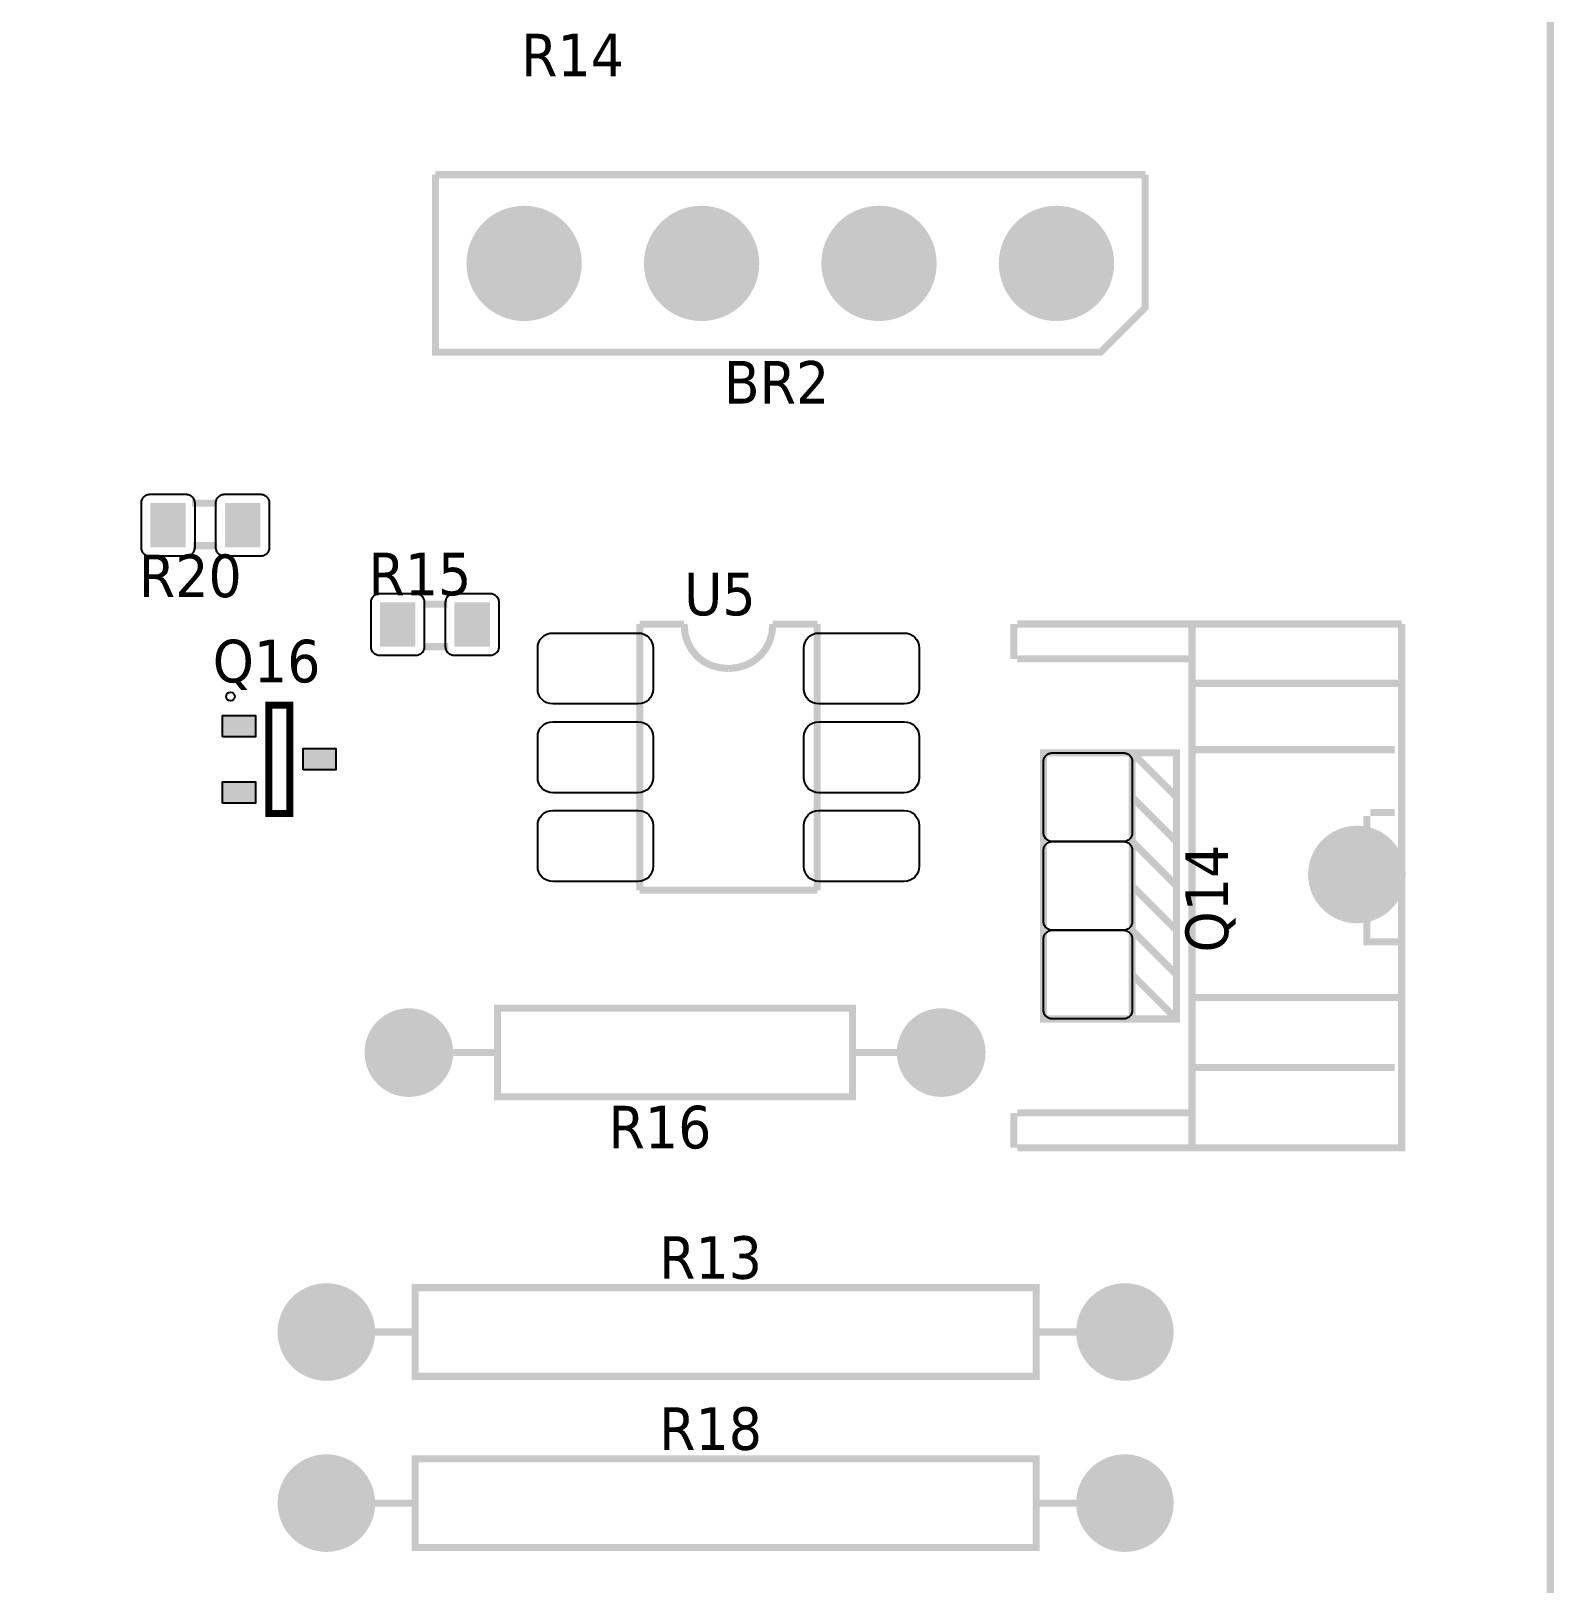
# Model space of a CAD drawing. Header units: millimetres. Extents: x 123.5 to 144.3, y 105.4 to 121.6.
# Drawn here: x 135.671 to 138.761, y 110.801 to 113.952 of the extents above; entities that cross this region are included whole.
import ezdxf

# ---------------------------------------------------------------- set-up
doc = ezdxf.new("R2010")
doc.units = ezdxf.units.MM
doc.layers.add('DESC', color=250, linetype='Continuous')
doc.styles.get("Standard").update_dxf_attribs({"font": 'tahoma.ttf'})

# ---------------------------------------------------------------- blocks, each defined once
blk = doc.blocks.new('RPAD')
blk.add_trace([(-0.5, -0.5), (-0.5, 0.5), (0.5, -0.5), (0.5, 0.5)])
blk = doc.blocks.new('EPAD')
at = {"const_width": 0.5}
blk.add_lwpolyline([(-0.25, 0, 1), (0.25, 0, 1)], format="xyb", close=True, dxfattribs=at)
blk = doc.blocks.new('PuenteH')
for points, const_width in [([(129.5616, 112.228), (137.6285, 112.228), (137.6285, 116.1374), (129.5616, 116.1374), (129.5616, 112.228)], 0.008), ([(129.5616, 112.228), (137.6285, 112.228), (137.6285, 116.1374), (129.5616, 116.1374), (129.5616, 112.228)], 0.008), ([(129.5616, 112.228), (137.6285, 112.228), (137.6285, 116.1374), (129.5616, 116.1374), (129.5616, 112.228)], 0.008), ([(137.1718, 114.6485), (136.3718, 114.6485)], 0.008), ([(137.1718, 114.6485), (137.1718, 114.4985), (137.1218, 114.4485), (136.3718, 114.4485), (136.3718, 114.6485)], 0.008), ([(137.1718, 114.6485), (136.3718, 114.6485)], 0.008), ([(137.1718, 114.6485), (137.1718, 114.4985), (137.1218, 114.4485), (136.3718, 114.4485), (136.3718, 114.6485)], 0.008), ([(137.1718, 114.6485), (136.3718, 114.6485)], 0.008), ([(137.1718, 114.6485), (137.1718, 114.4985), (137.1218, 114.4485), (136.3718, 114.4485), (136.3718, 114.6485)], 0.008), ([(136.1255, 114.2783), (136.0975, 114.2783)], 0.008), ([(136.1255, 114.2783), (136.0975, 114.2783)], 0.008), ([(136.1255, 114.2783), (136.0975, 114.2783)], 0.008), ([(136.1255, 114.2303), (136.0985, 114.2303)], 0.008), ([(136.1255, 114.2303), (136.0985, 114.2303)], 0.008), ([(136.1255, 114.2303), (136.0985, 114.2303)], 0.008), ([(136.3583, 114.1644), (136.3853, 114.1644)], 0.008), ([(136.3583, 114.1644), (136.3853, 114.1644)], 0.008), ([(136.3583, 114.1644), (136.3853, 114.1644)], 0.008), ([(136.6021, 114.1418), (136.6521, 114.1418)], 0.008), ([(136.6021, 114.1418), (136.6021, 113.8418)], 0.008), ([(136.6021, 114.1418), (136.6521, 114.1418)], 0.008), ([(136.6021, 114.1418), (136.6021, 113.8418)], 0.008), ([(136.6021, 114.1418), (136.6521, 114.1418)], 0.008), ([(136.6021, 114.1418), (136.6021, 113.8418)], 0.008), ([(136.7021, 114.0918), (136.6916, 114.0928), (136.682, 114.0956), (136.6735, 114.1), (136.6662, 114.106), (136.6603, 114.1133), (136.6558, 114.1218), (136.653, 114.1314), (136.6521, 114.1418)], 0.008), ([(136.7021, 114.0918), (136.6916, 114.0928), (136.682, 114.0956), (136.6735, 114.1), (136.6662, 114.106), (136.6603, 114.1133), (136.6558, 114.1218), (136.653, 114.1314), (136.6521, 114.1418)], 0.008), ([(136.7021, 114.0918), (136.6916, 114.0928), (136.682, 114.0956), (136.6735, 114.1), (136.6662, 114.106), (136.6603, 114.1133), (136.6558, 114.1218), (136.653, 114.1314), (136.6521, 114.1418)], 0.008), ([(136.7021, 114.0918), (136.7123, 114.0928), (136.7217, 114.0956), (136.7302, 114.1), (136.7376, 114.106), (136.7437, 114.1133), (136.7482, 114.1218), (136.7511, 114.1314), (136.7521, 114.1418)], 0.008), ([(136.7021, 114.0918), (136.7123, 114.0928), (136.7217, 114.0956), (136.7302, 114.1), (136.7376, 114.106), (136.7437, 114.1133), (136.7482, 114.1218), (136.7511, 114.1314), (136.7521, 114.1418)], 0.008), ([(136.7021, 114.0918), (136.7123, 114.0928), (136.7217, 114.0956), (136.7302, 114.1), (136.7376, 114.106), (136.7437, 114.1133), (136.7482, 114.1218), (136.7511, 114.1314), (136.7521, 114.1418)], 0.008), ([(136.7521, 114.1418), (136.8021, 114.1418)], 0.008), ([(136.7521, 114.1418), (136.8021, 114.1418)], 0.008), ([(136.7521, 114.1418), (136.8021, 114.1418)], 0.008), ([(136.8021, 114.1418), (136.8021, 113.8418)], 0.008), ([(136.8021, 114.1418), (136.8021, 113.8418)], 0.008), ([(136.8021, 114.1418), (136.8021, 113.8418)], 0.008), ([(137.0238, 114.142), (137.0238, 114.1026)], 0.008), ([(137.0238, 114.142), (137.0238, 114.1026)], 0.008), ([(137.0238, 114.142), (137.0238, 114.1026)], 0.008), ([(137.4609, 114.142), (137.0278, 114.142)], 0.008), ([(137.4609, 114.142), (137.4609, 113.5515), (137.0278, 113.5515)], 0.008), ([(137.4609, 114.142), (137.0278, 114.142)], 0.008), ([(137.4609, 114.142), (137.4609, 113.5515), (137.0278, 113.5515)], 0.008), ([(137.4609, 114.142), (137.0278, 114.142)], 0.008), ([(137.4609, 114.142), (137.4609, 113.5515), (137.0278, 113.5515)], 0.008), ([(137.2246, 114.142), (137.2246, 113.5554)], 0.008), ([(137.2246, 114.142), (137.2246, 113.5554)], 0.008), ([(137.2246, 114.142), (137.2246, 113.5554)], 0.008), ([(136.3583, 114.1164), (136.3863, 114.1164)], 0.008), ([(136.3583, 114.1164), (136.3863, 114.1164)], 0.008), ([(136.3583, 114.1164), (136.3863, 114.1164)], 0.008), ([(137.0278, 114.1026), (137.2246, 114.1026)], 0.008), ([(137.0278, 114.1026), (137.2246, 114.1026)], 0.008), ([(137.0278, 114.1026), (137.2246, 114.1026)], 0.008), ([(137.4569, 114.0751), (137.2286, 114.0751)], 0.008), ([(137.4569, 114.0751), (137.2286, 114.0751)], 0.008), ([(137.4569, 114.0751), (137.2286, 114.0751)], 0.008), ([(136.184, 113.9284), (136.2076, 113.9284), (136.2076, 114.0505), (136.184, 114.0505), (136.184, 113.9284)], 0.00787), ([(136.184, 113.9284), (136.2076, 113.9284), (136.2076, 114.0505), (136.184, 114.0505), (136.184, 113.9284)], 0.00787), ([(136.184, 113.9284), (136.2076, 113.9284), (136.2076, 114.0505), (136.184, 114.0505), (136.184, 113.9284)], 0.00787), ([(137.453, 114.0003), (137.2246, 114.0003)], 0.008), ([(137.453, 114.0003), (137.2246, 114.0003)], 0.008), ([(137.453, 114.0003), (137.2246, 114.0003)], 0.008), ([(137.0572, 113.6967), (137.1572, 113.6967), (137.1572, 113.9967), (137.0572, 113.9967), (137.0572, 113.6967)], 0.008), ([(137.0572, 113.6967), (137.1572, 113.6967), (137.1572, 113.9967), (137.0572, 113.9967), (137.0572, 113.6967)], 0.008), ([(137.0572, 113.6967), (137.1572, 113.6967), (137.1572, 113.9967), (137.0572, 113.9967), (137.0572, 113.6967)], 0.008), ([(137.1572, 113.9967), (137.2072, 113.9967), (137.2072, 113.6967), (137.1572, 113.6967)], 0.008), ([(137.1572, 113.9967), (137.2072, 113.9467)], 0.008), ([(137.1572, 113.9967), (137.2072, 113.9967), (137.2072, 113.6967), (137.1572, 113.6967)], 0.008), ([(137.1572, 113.9967), (137.2072, 113.9467)], 0.008), ([(137.1572, 113.9967), (137.2072, 113.9967), (137.2072, 113.6967), (137.1572, 113.6967)], 0.008), ([(137.1572, 113.9967), (137.2072, 113.9467)], 0.008), ([(137.1572, 113.9467), (137.2072, 113.8967)], 0.008), ([(137.1572, 113.9467), (137.2072, 113.8967)], 0.008), ([(137.1572, 113.9467), (137.2072, 113.8967)], 0.008), ([(137.453, 113.9294), (137.4254, 113.9294)], 0.008), ([(137.453, 113.9294), (137.4254, 113.9294)], 0.008), ([(137.453, 113.9294), (137.4254, 113.9294)], 0.008), ([(137.4215, 113.9255), (137.4215, 113.89), (137.3782, 113.89), (137.3782, 113.8271), (137.4175, 113.8271), (137.4215, 113.8271), (137.4215, 113.7837)], 0.008), ([(137.4215, 113.9255), (137.4215, 113.89), (137.3782, 113.89), (137.3782, 113.8271), (137.4175, 113.8271), (137.4215, 113.8271), (137.4215, 113.7837)], 0.008), ([(137.4215, 113.9255), (137.4215, 113.89), (137.3782, 113.89), (137.3782, 113.8271), (137.4175, 113.8271), (137.4215, 113.8271), (137.4215, 113.7837)], 0.008), ([(137.1572, 113.8967), (137.2072, 113.8467)], 0.008), ([(137.1572, 113.8967), (137.2072, 113.8467)], 0.008), ([(137.1572, 113.8967), (137.2072, 113.8467)], 0.008), ([(136.6021, 113.8418), (136.8021, 113.8418)], 0.008), ([(136.6021, 113.8418), (136.8021, 113.8418)], 0.008), ([(136.6021, 113.8418), (136.8021, 113.8418)], 0.008), ([(137.1572, 113.8467), (137.2072, 113.7967)], 0.008), ([(137.1572, 113.8467), (137.2072, 113.7967)], 0.008), ([(137.1572, 113.8467), (137.2072, 113.7967)], 0.008), ([(137.1572, 113.7967), (137.2072, 113.7467)], 0.008), ([(137.1572, 113.7967), (137.2072, 113.7467)], 0.008), ([(137.1572, 113.7967), (137.2072, 113.7467)], 0.008), ([(137.4175, 113.7837), (137.4569, 113.7837)], 0.008), ([(137.4175, 113.7837), (137.4569, 113.7837)], 0.008), ([(137.4175, 113.7837), (137.4569, 113.7837)], 0.008), ([(137.1572, 113.7467), (137.2072, 113.6967)], 0.008), ([(137.1572, 113.7467), (137.2072, 113.6967)], 0.008), ([(137.1572, 113.7467), (137.2072, 113.6967)], 0.008), ([(137.4569, 113.7208), (137.2246, 113.7208)], 0.008), ([(137.4569, 113.7208), (137.2246, 113.7208)], 0.008), ([(137.4569, 113.7208), (137.2246, 113.7208)], 0.008), ([(136.4419, 113.6088), (136.8419, 113.6088), (136.8419, 113.7088), (136.4419, 113.7088), (136.4419, 113.6088)], 0.008), ([(136.4419, 113.6088), (136.8419, 113.6088), (136.8419, 113.7088), (136.4419, 113.7088), (136.4419, 113.6088)], 0.008), ([(136.4419, 113.6088), (136.8419, 113.6088), (136.8419, 113.7088), (136.4419, 113.7088), (136.4419, 113.6088)], 0.008), ([(136.4419, 113.6588), (136.3919, 113.6588)], 0.008), ([(136.4419, 113.6588), (136.3919, 113.6588)], 0.008), ([(136.4419, 113.6588), (136.3919, 113.6588)], 0.008), ([(136.8919, 113.6588), (136.8419, 113.6588)], 0.008), ([(136.8919, 113.6588), (136.8419, 113.6588)], 0.008), ([(136.8919, 113.6588), (136.8419, 113.6588)], 0.008), ([(137.453, 113.642), (137.2246, 113.642)], 0.008), ([(137.453, 113.642), (137.2246, 113.642)], 0.008), ([(137.453, 113.642), (137.2246, 113.642)], 0.008), ([(137.0238, 113.5908), (137.0238, 113.5515)], 0.008), ([(137.0238, 113.5908), (137.0238, 113.5515)], 0.008), ([(137.0238, 113.5908), (137.0238, 113.5515)], 0.008), ([(137.0278, 113.5908), (137.2246, 113.5908)], 0.008), ([(137.0278, 113.5908), (137.2246, 113.5908)], 0.008), ([(137.0278, 113.5908), (137.2246, 113.5908)], 0.008), ([(136.3489, 113.2938), (137.0489, 113.2938), (137.0489, 113.3938), (136.3489, 113.3938), (136.3489, 113.2938)], 0.008), ([(136.3489, 113.2938), (137.0489, 113.2938), (137.0489, 113.3938), (136.3489, 113.3938), (136.3489, 113.2938)], 0.008), ([(136.3489, 113.2938), (137.0489, 113.2938), (137.0489, 113.3938), (136.3489, 113.3938), (136.3489, 113.2938)], 0.008), ([(136.2989, 113.3438), (136.3489, 113.3438)], 0.008), ([(136.2989, 113.3438), (136.3489, 113.3438)], 0.008), ([(136.2989, 113.3438), (136.3489, 113.3438)], 0.008), ([(137.0989, 113.3438), (137.0489, 113.3438)], 0.008), ([(137.0989, 113.3438), (137.0489, 113.3438)], 0.008), ([(137.0989, 113.3438), (137.0489, 113.3438)], 0.008), ([(136.3489, 113.1009), (137.0489, 113.1009), (137.0489, 113.2009), (136.3489, 113.2009), (136.3489, 113.1009)], 0.008), ([(136.3489, 113.1009), (137.0489, 113.1009), (137.0489, 113.2009), (136.3489, 113.2009), (136.3489, 113.1009)], 0.008), ([(136.3489, 113.1009), (137.0489, 113.1009), (137.0489, 113.2009), (136.3489, 113.2009), (136.3489, 113.1009)], 0.008), ([(136.2989, 113.1509), (136.3489, 113.1509)], 0.008), ([(136.2989, 113.1509), (136.3489, 113.1509)], 0.008), ([(136.2989, 113.1509), (136.3489, 113.1509)], 0.008), ([(137.0989, 113.1509), (137.0489, 113.1509)], 0.008), ([(137.0989, 113.1509), (137.0489, 113.1509)], 0.008), ([(137.0989, 113.1509), (137.0489, 113.1509)], 0.008)]:
    blk.add_lwpolyline(points, dxfattribs=dict(const_width=const_width))
for points in [[(136.0905, 114.2183), (136.0505, 114.2183), (136.0494, 114.2183), (136.0484, 114.2185), (136.0474, 114.2187), (136.0465, 114.219), (136.0456, 114.2194), (136.0448, 114.2199), (136.044, 114.2205), (136.0433, 114.2211), (136.0427, 114.2218), (136.0421, 114.2226), (136.0416, 114.2234), (136.0412, 114.2243), (136.0409, 114.2252), (136.0406, 114.2262), (136.0405, 114.2272), (136.0405, 114.2283), (136.0405, 114.2783), (136.0405, 114.2793), (136.0406, 114.2803), (136.0409, 114.2813), (136.0412, 114.2822), (136.0416, 114.2831), (136.0421, 114.2839), (136.0427, 114.2847), (136.0433, 114.2854), (136.044, 114.286), (136.0448, 114.2866), (136.0456, 114.2871), (136.0465, 114.2875), (136.0474, 114.2878), (136.0484, 114.2881), (136.0494, 114.2882), (136.0505, 114.2883), (136.0905, 114.2883), (136.0915, 114.2882), (136.0925, 114.2881), (136.0935, 114.2878), (136.0944, 114.2875), (136.0953, 114.2871), (136.0961, 114.2866), (136.0969, 114.286), (136.0976, 114.2854), (136.0982, 114.2847), (136.0988, 114.2839), (136.0993, 114.2831), (136.0997, 114.2822), (136.1, 114.2813), (136.1003, 114.2803), (136.1004, 114.2793), (136.1005, 114.2783), (136.1005, 114.2283), (136.1004, 114.2272), (136.1003, 114.2262), (136.1, 114.2252), (136.0997, 114.2243), (136.0993, 114.2234), (136.0988, 114.2226), (136.0982, 114.2218), (136.0976, 114.2211), (136.0969, 114.2205), (136.0961, 114.2199), (136.0953, 114.2194), (136.0944, 114.219), (136.0935, 114.2187), (136.0925, 114.2185), (136.0915, 114.2183), (136.0905, 114.2183)], [(136.1745, 114.2183), (136.1345, 114.2183), (136.1334, 114.2183), (136.1324, 114.2185), (136.1314, 114.2187), (136.1305, 114.219), (136.1296, 114.2194), (136.1288, 114.2199), (136.128, 114.2205), (136.1273, 114.2211), (136.1267, 114.2218), (136.1261, 114.2226), (136.1256, 114.2234), (136.1252, 114.2243), (136.1249, 114.2252), (136.1246, 114.2262), (136.1245, 114.2272), (136.1245, 114.2283), (136.1245, 114.2783), (136.1245, 114.2793), (136.1246, 114.2803), (136.1249, 114.2813), (136.1252, 114.2822), (136.1256, 114.2831), (136.1261, 114.2839), (136.1267, 114.2847), (136.1273, 114.2854), (136.128, 114.286), (136.1288, 114.2866), (136.1296, 114.2871), (136.1305, 114.2875), (136.1314, 114.2878), (136.1324, 114.2881), (136.1334, 114.2882), (136.1345, 114.2883), (136.1745, 114.2883), (136.1755, 114.2882), (136.1765, 114.2881), (136.1775, 114.2878), (136.1784, 114.2875), (136.1793, 114.2871), (136.1801, 114.2866), (136.1809, 114.286), (136.1816, 114.2854), (136.1822, 114.2847), (136.1828, 114.2839), (136.1833, 114.2831), (136.1837, 114.2822), (136.184, 114.2813), (136.1843, 114.2803), (136.1844, 114.2793), (136.1845, 114.2783), (136.1845, 114.2283), (136.1844, 114.2272), (136.1843, 114.2262), (136.184, 114.2252), (136.1837, 114.2243), (136.1833, 114.2234), (136.1828, 114.2226), (136.1822, 114.2218), (136.1816, 114.2211), (136.1809, 114.2205), (136.1801, 114.2199), (136.1793, 114.2194), (136.1784, 114.219), (136.1775, 114.2187), (136.1765, 114.2185), (136.1755, 114.2183), (136.1745, 114.2183)], [(136.3093, 114.1764), (136.3493, 114.1764), (136.3504, 114.1763), (136.3514, 114.1762), (136.3523, 114.1759), (136.3532, 114.1756), (136.3541, 114.1752), (136.3549, 114.1747), (136.3557, 114.1741), (136.3564, 114.1735), (136.3571, 114.1728), (136.3576, 114.172), (136.3581, 114.1712), (136.3585, 114.1703), (136.3589, 114.1694), (136.3591, 114.1684), (136.3593, 114.1674), (136.3593, 114.1664), (136.3593, 114.1164), (136.3593, 114.1153), (136.3591, 114.1143), (136.3589, 114.1134), (136.3585, 114.1124), (136.3581, 114.1116), (136.3576, 114.1107), (136.3571, 114.11), (136.3564, 114.1093), (136.3557, 114.1086), (136.3549, 114.1081), (136.3541, 114.1076), (136.3532, 114.1072), (136.3523, 114.1068), (136.3514, 114.1066), (136.3504, 114.1064), (136.3493, 114.1064), (136.3093, 114.1064), (136.3083, 114.1064), (136.3073, 114.1066), (136.3063, 114.1068), (136.3054, 114.1072), (136.3045, 114.1076), (136.3037, 114.1081), (136.3029, 114.1086), (136.3022, 114.1093), (136.3016, 114.11), (136.301, 114.1107), (136.3005, 114.1116), (136.3001, 114.1124), (136.2998, 114.1134), (136.2995, 114.1143), (136.2994, 114.1153), (136.2993, 114.1164), (136.2993, 114.1664), (136.2994, 114.1674), (136.2995, 114.1684), (136.2998, 114.1694), (136.3001, 114.1703), (136.3005, 114.1712), (136.301, 114.172), (136.3016, 114.1728), (136.3022, 114.1735), (136.3029, 114.1741), (136.3037, 114.1747), (136.3045, 114.1752), (136.3054, 114.1756), (136.3063, 114.1759), (136.3073, 114.1762), (136.3083, 114.1763), (136.3093, 114.1764)], [(136.3933, 114.1764), (136.4333, 114.1764), (136.4344, 114.1763), (136.4354, 114.1762), (136.4363, 114.1759), (136.4372, 114.1756), (136.4381, 114.1752), (136.4389, 114.1747), (136.4397, 114.1741), (136.4404, 114.1735), (136.4411, 114.1728), (136.4416, 114.172), (136.4421, 114.1712), (136.4425, 114.1703), (136.4429, 114.1694), (136.4431, 114.1684), (136.4433, 114.1674), (136.4433, 114.1664), (136.4433, 114.1164), (136.4433, 114.1153), (136.4431, 114.1143), (136.4429, 114.1134), (136.4425, 114.1124), (136.4421, 114.1116), (136.4416, 114.1107), (136.4411, 114.11), (136.4404, 114.1093), (136.4397, 114.1086), (136.4389, 114.1081), (136.4381, 114.1076), (136.4372, 114.1072), (136.4363, 114.1068), (136.4354, 114.1066), (136.4344, 114.1064), (136.4333, 114.1064), (136.3933, 114.1064), (136.3923, 114.1064), (136.3913, 114.1066), (136.3903, 114.1068), (136.3894, 114.1072), (136.3885, 114.1076), (136.3877, 114.1081), (136.3869, 114.1086), (136.3862, 114.1093), (136.3856, 114.11), (136.385, 114.1107), (136.3845, 114.1116), (136.3841, 114.1124), (136.3838, 114.1134), (136.3835, 114.1143), (136.3834, 114.1153), (136.3833, 114.1164), (136.3833, 114.1664), (136.3834, 114.1674), (136.3835, 114.1684), (136.3838, 114.1694), (136.3841, 114.1703), (136.3845, 114.1712), (136.385, 114.172), (136.3856, 114.1728), (136.3862, 114.1735), (136.3869, 114.1741), (136.3877, 114.1747), (136.3885, 114.1752), (136.3894, 114.1756), (136.3903, 114.1759), (136.3913, 114.1762), (136.3923, 114.1763), (136.3933, 114.1764)], [(136.6171, 114.1148), (136.6171, 114.0688), (136.6168, 114.0654), (136.6158, 114.0621), (136.6142, 114.0593), (136.6122, 114.0567), (136.6097, 114.0547), (136.6068, 114.0531), (136.6036, 114.0522), (136.6001, 114.0518), (136.5041, 114.0518), (136.5006, 114.0522), (136.4974, 114.0531), (136.4945, 114.0547), (136.492, 114.0567), (136.4899, 114.0593), (136.4884, 114.0621), (136.4874, 114.0654), (136.4871, 114.0688), (136.4871, 114.1148), (136.4874, 114.1183), (136.4884, 114.1215), (136.4899, 114.1244), (136.492, 114.1269), (136.4945, 114.129), (136.4974, 114.1305), (136.5006, 114.1315), (136.5041, 114.1318), (136.6001, 114.1318), (136.6036, 114.1315), (136.6068, 114.1305), (136.6097, 114.129), (136.6122, 114.1269), (136.6142, 114.1244), (136.6158, 114.1215), (136.6168, 114.1183), (136.6171, 114.1148)], [(136.9171, 114.1148), (136.9171, 114.0688), (136.9168, 114.0654), (136.9158, 114.0621), (136.9142, 114.0593), (136.9122, 114.0567), (136.9097, 114.0547), (136.9068, 114.0531), (136.9036, 114.0522), (136.9001, 114.0518), (136.8041, 114.0518), (136.8006, 114.0522), (136.7974, 114.0531), (136.7945, 114.0547), (136.792, 114.0567), (136.7899, 114.0593), (136.7884, 114.0621), (136.7874, 114.0654), (136.7871, 114.0688), (136.7871, 114.1148), (136.7874, 114.1183), (136.7884, 114.1215), (136.7899, 114.1244), (136.792, 114.1269), (136.7945, 114.129), (136.7974, 114.1305), (136.8006, 114.1315), (136.8041, 114.1318), (136.9001, 114.1318), (136.9036, 114.1315), (136.9068, 114.1305), (136.9097, 114.129), (136.9122, 114.1269), (136.9142, 114.1244), (136.9158, 114.1215), (136.9168, 114.1183), (136.9171, 114.1148)], [(136.132, 114.0149), (136.132, 114.0389), (136.169, 114.0389), (136.169, 114.0149), (136.132, 114.0149)], [(136.6171, 114.0148), (136.6171, 113.9688), (136.6168, 113.9654), (136.6158, 113.9621), (136.6142, 113.9593), (136.6122, 113.9567), (136.6097, 113.9547), (136.6068, 113.9531), (136.6036, 113.9522), (136.6001, 113.9518), (136.5041, 113.9518), (136.5006, 113.9522), (136.4974, 113.9531), (136.4945, 113.9547), (136.492, 113.9567), (136.4899, 113.9593), (136.4884, 113.9621), (136.4874, 113.9654), (136.4871, 113.9688), (136.4871, 114.0148), (136.4874, 114.0183), (136.4884, 114.0215), (136.4899, 114.0244), (136.492, 114.0269), (136.4945, 114.029), (136.4974, 114.0305), (136.5006, 114.0315), (136.5041, 114.0318), (136.6001, 114.0318), (136.6036, 114.0315), (136.6068, 114.0305), (136.6097, 114.029), (136.6122, 114.0269), (136.6142, 114.0244), (136.6158, 114.0215), (136.6168, 114.0183), (136.6171, 114.0148)], [(136.9171, 114.0148), (136.9171, 113.9688), (136.9168, 113.9654), (136.9158, 113.9621), (136.9142, 113.9593), (136.9122, 113.9567), (136.9097, 113.9547), (136.9068, 113.9531), (136.9036, 113.9522), (136.9001, 113.9518), (136.8041, 113.9518), (136.8006, 113.9522), (136.7974, 113.9531), (136.7945, 113.9547), (136.792, 113.9567), (136.7899, 113.9593), (136.7884, 113.9621), (136.7874, 113.9654), (136.7871, 113.9688), (136.7871, 114.0148), (136.7874, 114.0183), (136.7884, 114.0215), (136.7899, 114.0244), (136.792, 114.0269), (136.7945, 114.029), (136.7974, 114.0305), (136.8006, 114.0315), (136.8041, 114.0318), (136.9001, 114.0318), (136.9036, 114.0315), (136.9068, 114.0305), (136.9097, 114.029), (136.9122, 114.0269), (136.9142, 114.0244), (136.9158, 114.0215), (136.9168, 114.0183), (136.9171, 114.0148)], [(136.2226, 113.9775), (136.2226, 114.0015), (136.2596, 114.0015), (136.2596, 113.9775), (136.2226, 113.9775)], [(137.1572, 113.9867), (137.1572, 113.9067), (137.1572, 113.9057), (137.157, 113.9047), (137.1568, 113.9037), (137.1564, 113.9028), (137.156, 113.9019), (137.1555, 113.9011), (137.155, 113.9003), (137.1543, 113.8996), (137.1536, 113.899), (137.1528, 113.8984), (137.152, 113.8979), (137.1511, 113.8975), (137.1502, 113.8972), (137.1493, 113.8969), (137.1482, 113.8968), (137.1472, 113.8967), (137.0672, 113.8967), (137.0662, 113.8968), (137.0652, 113.8969), (137.0642, 113.8972), (137.0633, 113.8975), (137.0624, 113.8979), (137.0616, 113.8984), (137.0608, 113.899), (137.0601, 113.8996), (137.0595, 113.9003), (137.0589, 113.9011), (137.0584, 113.9019), (137.058, 113.9028), (137.0576, 113.9037), (137.0574, 113.9047), (137.0573, 113.9057), (137.0572, 113.9067), (137.0572, 113.9867), (137.0573, 113.9878), (137.0574, 113.9888), (137.0576, 113.9898), (137.058, 113.9907), (137.0584, 113.9916), (137.0589, 113.9924), (137.0595, 113.9931), (137.0601, 113.9938), (137.0608, 113.9945), (137.0616, 113.9951), (137.0624, 113.9956), (137.0633, 113.996), (137.0642, 113.9963), (137.0652, 113.9965), (137.0662, 113.9967), (137.0672, 113.9967), (137.1472, 113.9967), (137.1482, 113.9967), (137.1493, 113.9965), (137.1502, 113.9963), (137.1511, 113.996), (137.152, 113.9956), (137.1528, 113.9951), (137.1536, 113.9945), (137.1543, 113.9938), (137.155, 113.9931), (137.1555, 113.9924), (137.156, 113.9916), (137.1564, 113.9907), (137.1568, 113.9898), (137.157, 113.9888), (137.1572, 113.9878), (137.1572, 113.9867)], [(136.132, 113.9401), (136.132, 113.9641), (136.169, 113.9641), (136.169, 113.9401), (136.132, 113.9401)], [(136.6171, 113.9148), (136.6171, 113.8688), (136.6168, 113.8654), (136.6158, 113.8621), (136.6142, 113.8593), (136.6122, 113.8567), (136.6097, 113.8547), (136.6068, 113.8531), (136.6036, 113.8522), (136.6001, 113.8518), (136.5041, 113.8518), (136.5006, 113.8522), (136.4974, 113.8531), (136.4945, 113.8547), (136.492, 113.8567), (136.4899, 113.8593), (136.4884, 113.8621), (136.4874, 113.8654), (136.4871, 113.8688), (136.4871, 113.9148), (136.4874, 113.9183), (136.4884, 113.9215), (136.4899, 113.9244), (136.492, 113.9269), (136.4945, 113.929), (136.4974, 113.9305), (136.5006, 113.9315), (136.5041, 113.9318), (136.6001, 113.9318), (136.6036, 113.9315), (136.6068, 113.9305), (136.6097, 113.929), (136.6122, 113.9269), (136.6142, 113.9244), (136.6158, 113.9215), (136.6168, 113.9183), (136.6171, 113.9148)], [(136.9171, 113.9148), (136.9171, 113.8688), (136.9168, 113.8654), (136.9158, 113.8621), (136.9142, 113.8593), (136.9122, 113.8567), (136.9097, 113.8547), (136.9068, 113.8531), (136.9036, 113.8522), (136.9001, 113.8518), (136.8041, 113.8518), (136.8006, 113.8522), (136.7974, 113.8531), (136.7945, 113.8547), (136.792, 113.8567), (136.7899, 113.8593), (136.7884, 113.8621), (136.7874, 113.8654), (136.7871, 113.8688), (136.7871, 113.9148), (136.7874, 113.9183), (136.7884, 113.9215), (136.7899, 113.9244), (136.792, 113.9269), (136.7945, 113.929), (136.7974, 113.9305), (136.8006, 113.9315), (136.8041, 113.9318), (136.9001, 113.9318), (136.9036, 113.9315), (136.9068, 113.9305), (136.9097, 113.929), (136.9122, 113.9269), (136.9142, 113.9244), (136.9158, 113.9215), (136.9168, 113.9183), (136.9171, 113.9148)], [(137.1572, 113.8867), (137.1572, 113.8067), (137.1572, 113.8057), (137.157, 113.8047), (137.1568, 113.8037), (137.1564, 113.8028), (137.156, 113.8019), (137.1555, 113.8011), (137.155, 113.8003), (137.1543, 113.7996), (137.1536, 113.799), (137.1528, 113.7984), (137.152, 113.7979), (137.1511, 113.7975), (137.1502, 113.7972), (137.1493, 113.7969), (137.1482, 113.7968), (137.1472, 113.7967), (137.0672, 113.7967), (137.0662, 113.7968), (137.0652, 113.7969), (137.0642, 113.7972), (137.0633, 113.7975), (137.0624, 113.7979), (137.0616, 113.7984), (137.0608, 113.799), (137.0601, 113.7996), (137.0595, 113.8003), (137.0589, 113.8011), (137.0584, 113.8019), (137.058, 113.8028), (137.0576, 113.8037), (137.0574, 113.8047), (137.0573, 113.8057), (137.0572, 113.8067), (137.0572, 113.8867), (137.0573, 113.8878), (137.0574, 113.8888), (137.0576, 113.8898), (137.058, 113.8907), (137.0584, 113.8916), (137.0589, 113.8924), (137.0595, 113.8931), (137.0601, 113.8938), (137.0608, 113.8945), (137.0616, 113.8951), (137.0624, 113.8956), (137.0633, 113.896), (137.0642, 113.8963), (137.0652, 113.8965), (137.0662, 113.8967), (137.0672, 113.8967), (137.1472, 113.8967), (137.1482, 113.8967), (137.1493, 113.8965), (137.1502, 113.8963), (137.1511, 113.896), (137.152, 113.8956), (137.1528, 113.8951), (137.1536, 113.8945), (137.1543, 113.8938), (137.155, 113.8931), (137.1555, 113.8924), (137.156, 113.8916), (137.1564, 113.8907), (137.1568, 113.8898), (137.157, 113.8888), (137.1572, 113.8878), (137.1572, 113.8867)], [(137.1572, 113.7867), (137.1572, 113.7067), (137.1572, 113.7057), (137.157, 113.7047), (137.1568, 113.7037), (137.1564, 113.7028), (137.156, 113.7019), (137.1555, 113.7011), (137.155, 113.7003), (137.1543, 113.6996), (137.1536, 113.699), (137.1528, 113.6984), (137.152, 113.6979), (137.1511, 113.6975), (137.1502, 113.6972), (137.1493, 113.6969), (137.1482, 113.6968), (137.1472, 113.6967), (137.0672, 113.6967), (137.0662, 113.6968), (137.0652, 113.6969), (137.0642, 113.6972), (137.0633, 113.6975), (137.0624, 113.6979), (137.0616, 113.6984), (137.0608, 113.699), (137.0601, 113.6996), (137.0595, 113.7003), (137.0589, 113.7011), (137.0584, 113.7019), (137.058, 113.7028), (137.0576, 113.7037), (137.0574, 113.7047), (137.0573, 113.7057), (137.0572, 113.7067), (137.0572, 113.7867), (137.0573, 113.7878), (137.0574, 113.7888), (137.0576, 113.7898), (137.058, 113.7907), (137.0584, 113.7916), (137.0589, 113.7924), (137.0595, 113.7931), (137.0601, 113.7938), (137.0608, 113.7945), (137.0616, 113.7951), (137.0624, 113.7956), (137.0633, 113.796), (137.0642, 113.7963), (137.0652, 113.7965), (137.0662, 113.7967), (137.0672, 113.7967), (137.1472, 113.7967), (137.1482, 113.7967), (137.1493, 113.7965), (137.1502, 113.7963), (137.1511, 113.796), (137.152, 113.7956), (137.1528, 113.7951), (137.1536, 113.7945), (137.1543, 113.7938), (137.155, 113.7931), (137.1555, 113.7924), (137.156, 113.7916), (137.1564, 113.7907), (137.1568, 113.7898), (137.157, 113.7888), (137.1572, 113.7878), (137.1572, 113.7867)]]:
    blk.add_lwpolyline(points, close=True)
blk.add_circle((136.1407, 114.0603), 0.00492)
blk.add_circle((136.1407, 114.0603), 0.00492)
blk.add_circle((136.1407, 114.0603), 0.00492)
for name, p, xscale, yscale in [('EPAD', (136.4718, 114.5485), 0.13, 0.13), ('EPAD', (136.6718, 114.5485), 0.13, 0.13), ('EPAD', (136.8718, 114.5485), 0.13, 0.13), ('EPAD', (137.0718, 114.5485), 0.13, 0.13), ('RPAD', (136.3293, 114.1414), 0.04, 0.05), ('RPAD', (136.4133, 114.1414), 0.04, 0.05), ('EPAD', (137.4104, 113.8596), 0.11, 0.11), ('EPAD', (136.3419, 113.6588), 0.1, 0.1), ('EPAD', (136.9419, 113.6588), 0.1, 0.1), ('EPAD', (136.2489, 113.3438), 0.11, 0.11), ('EPAD', (137.1489, 113.3438), 0.11, 0.11), ('EPAD', (136.2489, 113.1509), 0.11, 0.11), ('EPAD', (137.1489, 113.1509), 0.11, 0.11)]:
    blk.add_blockref(name, p, dxfattribs=dict(xscale=xscale, yscale=yscale))
for p, xscale, yscale, rotation in [((136.0705, 114.2533), 0.04, 0.05, 180), ((136.1545, 114.2533), 0.04, 0.05, 180), ((136.1505, 114.0269), 0.024, 0.037, 90), ((136.2411, 113.9895), 0.024, 0.037, 90), ((136.1505, 113.9521), 0.024, 0.037, 90)]:
    blk.add_blockref('RPAD', p, dxfattribs=dict(xscale=xscale, yscale=yscale, rotation=rotation))
at = {"width": 1.041667}
for s, p in [('R14', (136.4684, 114.7594)), ('R14', (136.4684, 114.7594)), ('R14', (136.4684, 114.7594)), ('BR2', (136.6968, 114.3905)), ('BR2', (136.6968, 114.3905)), ('BR2', (136.6968, 114.3905)), ('R20', (136.0375, 114.1723)), ('R20', (136.0375, 114.1723)), ('R20', (136.0375, 114.1723)), ('R15', (136.2963, 114.1744)), ('R15', (136.2963, 114.1744)), ('R15', (136.2963, 114.1744)), ('U5', (136.6521, 114.1518)), ('U5', (136.6521, 114.1518)), ('U5', (136.6521, 114.1518)), ('Q16', (136.1208, 114.0762)), ('Q16', (136.1208, 114.0762)), ('Q16', (136.1208, 114.0762)), ('R16', (136.5669, 113.5508)), ('R16', (136.5669, 113.5508)), ('R16', (136.5669, 113.5508)), ('R13', (136.6239, 113.4038)), ('R13', (136.6239, 113.4038)), ('R13', (136.6239, 113.4038)), ('R18', (136.6239, 113.2109)), ('R18', (136.6239, 113.2109)), ('R18', (136.6239, 113.2109))]:
    blk.add_text(s, height=0.048, dxfattribs=at).set_placement(p)
blk.add_text('Q14', height=0.048, rotation=90, dxfattribs=at).set_placement((137.2652, 113.7717))
blk.add_text('Q14', height=0.048, rotation=90, dxfattribs=at).set_placement((137.2652, 113.7717))
blk.add_text('Q14', height=0.048, rotation=90, dxfattribs=at).set_placement((137.2652, 113.7717))

msp = doc.modelspace()

# ---------------------------------------------------------------- block references
at = {"layer": 'DESC', "xscale": 1.8, "yscale": 1.8, "zscale": 1.8}
msp.add_blockref('PuenteH', (-108.9777, -92.7063), dxfattribs=at)

doc.saveas('drawing.dxf')
